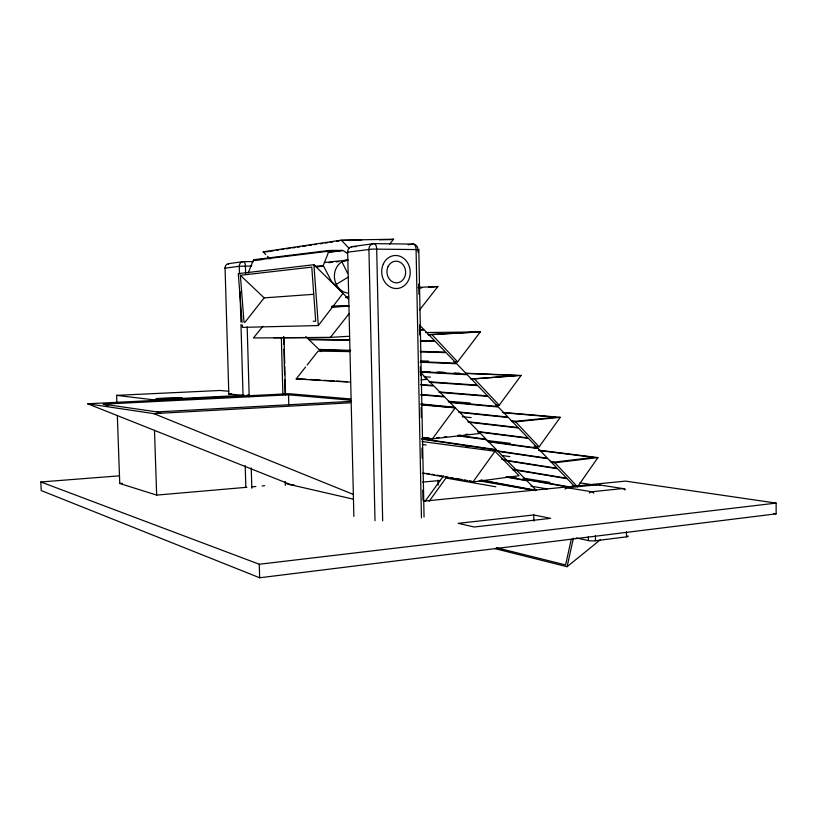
<?xml version="1.0" encoding="UTF-8"?>
<svg xmlns="http://www.w3.org/2000/svg" width="817" height="817" viewBox="0 0 817 817"><rect width="100%" height="100%" fill="white"/><g stroke="black" fill="none" stroke-linecap="round" stroke-linejoin="round"><path stroke-width="1.23" d="M571.287 539.251L565.599 564.935L496.338 547.686M494.908 548.615L567.09 566.712L573.401 538.209M248.164 273.041L253.29 260.378L328.955 251.156L323.277 265.474L314.514 266.352M538.914 450.187L597.932 457.571L577.517 486.83L554.886 462.779L551.128 462.269M473.002 481.938L495.01 451.239L519.05 475.739L473.002 481.938L422.91 473.186M534.124 446.225L539.138 446.828L560.278 417.324L502.373 412.391M429.129 501.281L445.99 478.027L495.858 486.789M425.31 500.995L443.549 475.882M422.399 437.585L432.407 438.862L455.283 407.806L486.125 439.209L458.521 435.492M495.398 404.926L499.207 405.212L521.103 375.473L465.731 373.246M453.833 361.788L457.632 361.88L480.335 331.916L425.616 332.529M242.271 324.87L242.465 327.362L318.303 325.554L342.977 293.354L331.855 281.661M419.621 309.909L437.871 286.532L418.263 287.37M244.865 322.398L264.157 297.878L313.585 294.304M350.411 382.172L296.183 378.914L305.578 366.996M307.141 365.005L318.099 351.106L349.942 351.596M349.012 313.789L330.313 337.523L253.454 337.942L262.829 326.351M389.638 244.13L393.59 239.228L341.302 240.147L263.135 251.84L265.78 254.536M351.473 247.102A5.576 2.594 -89.6 0 1 352.423 246.581L373.798 243.629L413.096 244.099A5.648 4.82 84.3 0 1 418.028 249.788L418.815 249.604L372.338 249.083L347.021 252.259L347.715 252.402M567.09 566.712L600.27 539.833M336.298 284.367L348.022 277.229M269.978 251.279L273.746 250.717M276.258 250.349L278.771 249.971M281.283 249.594L283.795 249.226M286.307 248.848L290.076 248.286M292.588 247.908L295.1 247.541M297.613 247.163L300.125 246.795M302.637 246.417L306.406 245.856M308.918 245.478L311.44 245.11M313.953 244.732L316.465 244.354M320.233 243.793L322.746 243.425M325.258 243.047L327.77 242.669M330.282 242.302L332.795 241.924M336.563 241.362L339.075 240.984M389.832 239.749L393.59 239.228M228.372 264.197A4.565 1.746 89.3 0 1 229.148 263.574L243.456 261.603L253.505 261.644M408.163 244.732L413.096 244.099A5.658 2.859 -89.1 0 1 416.078 249.389L421.449 517.917M576.23 537.933L588.383 540.568A5.025 0.837 0.4 0 0 595.46 540.752L626.496 536.84A4.973 0.807 0.6 0 0 627.844 535.911M119.568 475.821L40.85 481.969L41.187 490.547L259.653 577.772L776.15 513.842L776.13 503.098L625.516 481.111L423.38 501.199M328.597 252.044L342.466 250.37L329.312 250.441L253.617 259.745L262.002 259.673M328.066 252.382L343.201 250.564L347.399 253.444M554.886 462.779L597.932 457.571M40.85 481.969L259.275 564.251L776.13 503.098M342.977 293.354L313.922 264.708L238.298 273.634L242.077 322.368M243.997 322.112L240.372 275.298L311.788 267.108L315.689 321.173L313.177 321.255M436.584 437.769L439.097 437.483M444.121 436.911L446.633 436.625M457.939 435.349L460.451 435.063M465.476 434.491L467.988 434.205M432.407 438.862L480.376 433.408M533.756 514.965L458.194 523.329L474.156 526.996L550.648 518.346L533.756 514.965L533.848 521.123M324.359 262.523L348.256 260.01M328.689 262.655L332.468 262.257M336.247 261.869L338.759 261.603M343.794 261.083L346.316 260.817M511.779 421.46L515.588 421.827L560.278 417.324M316.148 266.965L323.665 266.219L331.314 281.068M422.563 482.091L440.343 480.478M421 379.895L427.301 379.343L424.779 379.211M117.331 415.506L119.752 483.49L156.67 495.102L246.867 487.279M251.953 486.84L255.874 486.493M262.114 485.952L264.667 485.737M293.967 484.726L291.506 484.941L87.685 403.782L289.065 393.723L350.646 398.931M422.42 473.503L424.963 473.278M302.413 378.69L299.91 378.904L306.273 379.282M296.183 378.914L298.685 378.71M470.898 379.006L521.103 375.473M119.752 483.49L122.295 483.286M421.633 372.348L427.955 371.878M421.429 372.644L430.11 371.99M418.365 287.86L422.164 287.594M428.496 287.145L433.561 286.787M418.896 287.88L421.429 287.696M429.017 287.165L437.871 286.532M349.063 336.277L329.864 337.411L273.715 337.727M476.015 332.039L428.057 334.623M428.261 334.807L480.335 331.916M350.299 400.146L288.534 394.815L103.31 404.149L157.078 411.921L351.494 401.331M87.685 403.782L153.79 413.627L350.391 402.801M331.375 307.1L348.961 306.201M231.272 393.641L228.494 393.906L243.037 395.346L240.974 324.482M346.275 297.01L348.808 296.877M244.416 395.285L153.463 399.809L116.617 395.367L116.882 402.924M246.938 395.162L249.471 395.04M345.53 297.592L348.062 297.47M116.617 395.367L219.977 390.475L228.658 391.251M331.743 306.171L348.308 305.558M332.284 306.712L348.859 306.109M263.135 251.84L268.18 251.738M342.844 240.423L361.686 240.096M379.262 239.779L389.311 239.606M420.071 329.547L423.87 329.537L419.499 324.992M419.325 330.088L424.391 330.078L434.756 340.883L420.929 340.689M251.718 266.056L239.687 266.23L224.726 268.221L225.533 268.323M356.141 246.622L352.423 246.581A5.576 4.871 82.7 0 0 347.654 252.106L353.863 516.405M348.839 339.821L308.56 339.259L305.844 336.594M420.173 341.2L435.277 341.414L445.541 352.107L420.152 351.381M349.349 340.342L309.051 339.749L318.906 349.421L350.718 350.36M420.949 360.92L428.537 361.114M420.643 351.902L446.051 352.638L456.213 363.208L420.857 361.717M349.952 350.83L319.396 349.901L321.163 351.647M438.035 372.133L444.325 372.389M436.482 372.246L445.398 372.603M454.323 372.971L459.42 373.175M465.792 373.43L516.763 375.493L475.494 378.792L470.418 378.547M420.091 362.166L456.723 363.739L466.773 374.206L420.908 371.653M424.115 376.8L430.436 377.107M420.122 372.072L467.273 374.727L477.23 385.083L429.109 381.794M310.082 379.507L320.264 380.119M324.083 380.344L334.265 380.947M336.808 381.1L346.99 381.713M429.589 382.274L477.731 385.604L487.575 395.857L439.75 391.986M420.622 384.521L433.347 385.45L421.143 373.052M421.327 385.052L433.868 385.981L444.121 396.429L421.337 394.458M448.38 401.3L469.979 402.965M438.954 392.364L488.066 396.368L497.829 406.519L448.329 401.923M421.296 404.926L455.283 407.806L421.296 404.415M503.241 412.728L555.917 417.242L516.191 421.225L511.176 420.755M420.571 394.856L444.632 396.95L454.783 407.285L420.806 403.925M450.065 402.515L498.309 407.019L507.97 417.068L458.786 411.931M462.31 416.752L471.195 417.599M459.256 412.401L508.45 417.569L518.009 427.526L467.886 421.725M468.345 422.195L518.478 428.016L527.945 437.871L477.465 431.478M486.432 440.445L510.278 443.335M538.597 450.484L593.571 457.387L555.294 462.013L550.28 461.329M477.914 431.938L528.415 438.361L537.79 448.114L487.637 441.241M425.279 437.544L429.048 438.024M422.001 441.537L495.01 451.239M457.745 435.808L486.615 439.709L496.358 449.636L421.531 438.729M488.086 441.701L538.25 448.594L547.533 458.255L493.254 450.269M422.358 444.509L426.137 445.02M502.312 455.58L509.818 456.611M421.981 439.178L496.838 450.136L506.489 459.961L501.464 459.174M465.486 446.184L468.008 446.552M481.887 448.594L484.42 448.962M497.482 451.28L547.993 458.735L557.184 468.294L503.201 459.859M579.947 482.827L593.704 484.961M773.638 513.454L776.15 513.842M506.223 460.676L557.633 468.774L566.732 478.241L513.209 469.326M523.615 478.2L549.943 482.418M572.503 486.023L575.015 486.432M512.77 469.55L516.518 470.183L506.969 460.451M513.648 469.775L567.182 478.711L574.555 486.381M513.25 470.041L516.998 470.663L526.454 480.294L506.601 476.791M530.948 486.146L547.227 488.923M479.273 480.896L535.503 490.578L480.498 480.273M523.585 478.844L571.185 487.208M426.801 473.39L429.313 473.829M431.825 474.268L434.338 474.708M436.85 475.137L443.131 476.229M445.643 476.668L448.155 477.108M450.667 477.547L453.169 477.986M455.682 478.425L461.962 479.518M464.475 479.947L466.987 480.386M469.499 480.825L472.012 481.264M508.981 476.638L511.493 477.077M513.995 477.526L516.497 477.965M522.768 479.068L570.378 487.453M505.825 477.036L526.924 480.774L536.289 490.312L481.295 480.059M286.706 483.838L353.373 499.187M103.31 404.149L108.11 405.814M157.078 411.921L160.673 413.188M153.79 413.627L353.424 494.459M240.372 275.298L264.157 297.878M267.537 256.324L270.182 259.009M343.528 293.936L348.675 299.185M515.588 421.827L539.138 446.828M474.687 379.19L499.207 405.212M432.081 334.776L457.632 361.88M341.302 240.147L349.125 248.439M341.955 261.777L347.47 273.092M418.804 249.583L424.054 517.008M313.922 264.708L318.303 325.554M154.484 430.304L156.67 495.102M245.641 273.664L245.427 266.046A4.677 1.838 89.4 0 0 243.456 261.603A4.688 4.289 79.2 0 0 239.279 266.271L239.504 273.869M247.183 327.004L249.195 396.858M251.238 467.978L251.82 488.29M245.202 465.598L245.835 487.371M240.014 291.577L240.903 321.949M228.821 394.008L225.063 268.129A4.575 4.197 78.5 0 1 229.148 263.574M283.999 337.104L284.704 363.545M284.776 366.057L285.552 394.917M283.56 336.522L283.765 344.182M283.907 349.278L284.592 374.799M284.725 379.895L285.102 393.927M281.344 337.492L282.896 394.836M285.245 481.499L285.347 485.329M259.275 564.251L259.653 577.772M288.534 394.815L288.81 404.875M382.673 520.848L376.688 249.011A5.75 2.757 -89.4 0 0 373.798 243.629A5.75 4.984 83.2 0 0 368.927 249.318L375.003 520.674M438.024 480.151L438.126 485.206M418.028 249.788L418.069 252.33M418.702 284.102L418.907 294.273M419.54 326.054L419.713 334.95M420.346 366.731L420.53 375.626M421.163 407.407L421.358 417.579M421.97 448.084L422.175 458.255M422.808 490.037L423.002 500.198M595.409 535.768L595.46 540.752M588.342 536.84L588.383 540.568M626.445 531.796L626.496 536.84M347.981 293.099A16.667 14.655 84.6 0 1 334.398 276.585A16.667 14.655 84.6 0 1 347.184 259.969M624.872 489.955A4.902 3.156 82.4 0 0 622.85 488.556L597.983 484.716L567.376 487.769A4.841 2.931 83.1 0 0 565.527 488.535M625.24 489.373A4.892 3.799 -81.9 0 0 622.85 488.556L591.784 491.752L567.376 487.769A4.831 3.85 -81.4 0 0 564.945 489.097M593.775 493.172A4.973 3.094 82.7 0 0 591.784 491.752A4.963 3.911 -81.5 0 0 589.333 493.08M600.362 485.543A4.759 3.748 -81.9 0 0 597.983 484.716A4.779 2.992 82.9 0 0 596.104 485.461M181.874 397.869L156.221 398.604L181.874 397.869M383.387 263.83A16.544 14.257 85.3 0 0 396.388 288.534A16.544 14.257 85.3 0 0 408.091 263.646A16.544 14.257 85.3 0 0 383.387 263.83M388.055 266.638A10.835 9.334 85.3 0 0 396.551 282.845A10.835 9.334 85.3 0 0 404.241 266.556A10.835 9.334 85.3 0 0 388.055 266.638"/></g></svg>
